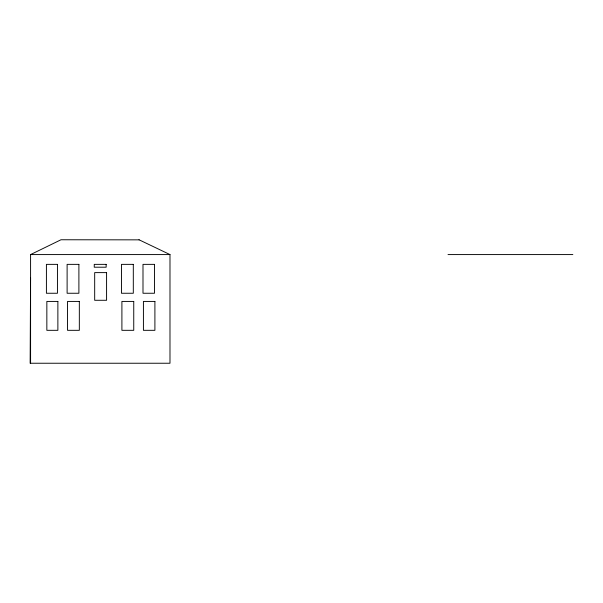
<?xml version="1.0" encoding="UTF-8"?>
<svg xmlns="http://www.w3.org/2000/svg" width="603" height="603" viewBox="0 0 603 603"><rect width="100%" height="100%" fill="white"/><g stroke="black" fill="none" stroke-linecap="round" stroke-linejoin="round"><path stroke-width="0.9" d="M30.58 363.24L30.58 254.579L60.986 239.76L139.165 239.851M30.58 254.579L169.986 254.579L169.986 363.24L30.15 363.24L30.58 277.915M448.014 254.579L572.85 254.579M138.999 239.76L169.986 254.579M57.443 264.363L46.416 264.363L46.416 293.254L57.443 293.254L57.443 264.363M78.895 264.363L67.114 264.363L67.114 293.254L78.895 293.254L78.895 264.363M106.151 264.363L94.249 264.363L94.249 267.212L106.151 267.212L106.151 264.363M133.308 264.363L121.467 264.363L121.467 293.254L133.308 293.254L133.308 264.363M154.474 264.363L142.994 264.363L142.994 293.254L154.474 293.254L154.474 264.363M106.58 272.616L94.679 272.616L94.679 300.286L106.58 300.286L106.58 272.616M57.873 301.425L46.846 301.425L46.846 330.323L57.873 330.323L57.873 301.425M79.332 301.425L67.544 301.425L67.544 330.323L79.332 330.323L79.332 301.425M133.745 301.425L121.904 301.425L121.904 330.323L133.745 330.323L133.745 301.425M154.903 301.425L143.424 301.425L143.424 330.323L154.903 330.323L154.903 301.425"/></g></svg>
